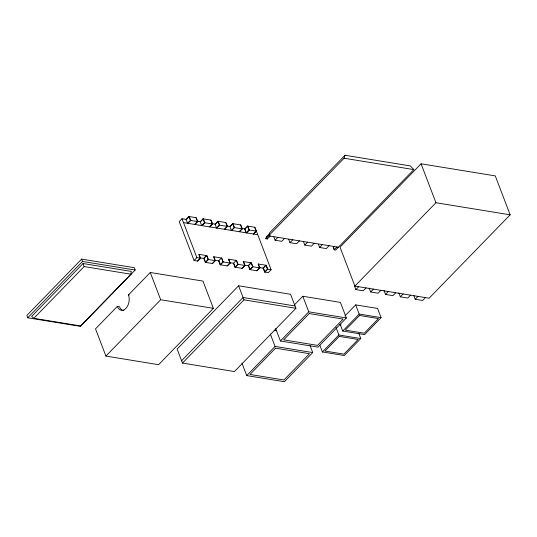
<?xml version="1.0" encoding="UTF-8"?>
<svg xmlns="http://www.w3.org/2000/svg" width="537" height="537" viewBox="0 0 537 537"><rect width="100%" height="100%" fill="white"/><g stroke="black" fill="none" stroke-linecap="round" stroke-linejoin="round"><path stroke-width="0.81" d="M130.887 274.192L131.297 271.4L83.054 263.533L31.643 316.434L33.838 318.313L80.59 325.932L130.887 274.192L84.134 266.567L33.838 318.313M269.252 233.863L270.104 236.085L267.312 238.958L265.828 238.717L266.459 236.736L269.252 233.863L269.567 232.897L345.009 155.274L410.355 165.926L413.826 169.598L335.591 250.088L334.101 249.846L333.255 247.624L334.37 246.476M265.828 238.717L344.063 158.227L345.009 155.274M81.617 259.109L26.85 315.461L27.743 317.797L80.436 326.382L135.196 270.037L134.31 267.701L81.617 259.109L82.51 261.445L135.196 270.037M27.743 317.797L82.51 261.445M187.957 223.338L190.756 220.459L189.266 216.565L186.473 219.445L182.016 218.72L179.224 221.593L194.092 260.526L197.77 261.123L200.57 258.25L199.079 254.357M188.896 216.505L186.104 219.385L187.588 223.278L190.38 220.398L197.804 221.613L196.314 217.72L188.896 216.505L190.38 220.398M194.636 224.426L197.435 221.553L195.945 217.66M195.012 224.486L197.804 221.613M117.301 306.419L95.512 328.839L105.917 356.091L158.61 364.683L213.377 308.339L202.966 281.086L150.273 272.494L128.484 294.92A9.753 6.216 -80.7 0 1 125.866 308.453A9.753 6.216 -80.7 0 1 117.301 306.419L119.529 306.781A9.753 6.216 -80.7 0 0 123.906 310.701M202.993 218.807L200.2 221.68L201.69 225.574L204.483 222.701L212.645 224.03L211.162 220.136L202.993 218.807L204.483 222.701M202.06 225.634L204.852 222.761L203.369 218.868L200.57 221.741L197.233 221.197M209.484 226.842L212.276 223.969L210.786 220.076M209.853 226.903L212.645 224.03M217.841 221.224L215.042 224.104L216.532 227.997L219.324 225.117L227.487 226.453L226.003 222.56L217.841 221.224L219.324 225.117M216.901 228.057L219.693 225.178L218.21 221.284L215.418 224.164L212.075 223.614M224.325 229.265L227.117 226.392L225.634 222.499M194.092 260.526L196.884 257.646L200.57 258.25M224.694 229.326L227.487 226.453M232.682 223.647L229.89 226.52L231.373 230.413L234.166 227.54L242.335 228.869L240.845 224.976L232.682 223.647L234.166 227.54M197.475 261.076L200.267 258.203L198.784 254.31L206.946 255.639L208.437 259.532L205.637 262.405L204.154 258.512L200.368 257.894M105.917 356.091L160.684 299.747L213.377 308.339M203.57 258.418L206.369 255.545M231.742 230.474L234.541 227.601L233.051 223.707L230.259 226.58L226.916 226.037M208.134 259.485L206.651 255.592L203.859 258.465L205.342 262.358L208.134 259.485L215.364 260.66L213.88 256.767M239.166 231.682L241.959 228.809L240.475 224.916M239.536 231.742L242.335 228.869M271.098 269.749L267.466 269.151L265.976 265.258L263.184 268.138L264.667 272.031L268.305 272.621L271.098 269.749L254.947 227.272L247.523 226.064L244.731 228.943L246.215 232.836L249.014 229.957L256.431 231.165L253.639 234.045M212.276 263.486L215.069 260.613L213.578 256.72L221.747 258.049L223.231 261.942L220.438 264.822L218.948 260.928L215.283 260.324M215.364 260.66L212.571 263.533L205.342 262.358M218.579 260.868L221.445 258.002L222.936 261.895L230.205 263.083L228.722 259.19M246.59 232.897L249.383 230.017L247.893 226.124L245.1 229.004L241.744 228.453M218.653 260.875L220.143 264.768L222.936 261.895M253.269 233.984L256.062 231.105L254.578 227.211M227.117 265.909L229.91 263.029L228.426 259.136L236.589 260.472L238.072 264.365L235.28 267.238L233.796 263.345L229.299 262.613M230.205 263.083L227.413 265.956L220.143 264.768M233.42 263.284L236.293 260.425L237.777 264.311L245.053 265.5L243.563 261.606M233.494 263.298L234.984 267.191L237.777 264.311M241.959 268.325L244.751 265.453L243.268 261.559L251.43 262.888L252.92 266.782L250.121 269.655L248.638 265.761L244.966 265.164M245.053 265.5L242.254 268.372L234.984 267.191M248.269 265.701L251.061 262.828M273.836 236.918L275.105 240.227L277.897 237.354M252.618 266.735L251.135 262.841L248.342 265.714L249.826 269.608L252.618 266.735L259.895 267.923L258.404 264.029M238.609 285.791L177.136 349.037L182.499 363.079L234.454 371.55L295.921 308.305L290.557 294.263L238.609 285.791L243.973 299.834L295.921 308.305M284.576 238.441L281.784 241.321L275.105 240.227M256.8 270.749L259.599 267.869L258.109 263.976L266.271 265.312L267.762 269.205L264.969 272.078L263.479 268.185L258.988 267.453M259.895 267.923L257.102 270.796L249.826 269.608M263.11 268.124L265.902 265.251M288.684 239.341L289.946 242.65L292.739 239.777M264.667 272.031L267.466 269.151M181.607 360.743L243.08 297.498L295.028 305.969M299.418 240.865L296.625 243.738L289.946 242.65M182.499 363.079L243.973 299.834M303.526 241.757L304.788 245.067L307.58 242.194M314.259 243.281L311.467 246.161L304.788 245.067M318.367 244.181L319.629 247.49L322.428 244.617M329.107 245.704L326.308 248.577L319.629 247.49M334.101 249.846L336.9 246.973M421.068 163.798L340.042 247.168L354.903 286.093L429.123 298.196L510.15 214.827L495.282 175.894L421.068 163.798L435.937 202.731L510.15 214.827M294.706 304.586L302.808 296.256L340.424 302.391L346.372 317.964L318.025 347.124L280.408 340.995L275.656 328.537M241.979 363.146L246.731 375.585L275.072 346.432L312.735 352.567L310.057 345.573M280.408 340.995L308.755 311.829L346.372 317.964M354.903 286.093L435.937 202.731M354.38 285.691L355.87 289.584L358.662 286.711M366.039 287.913L363.24 290.786L355.87 289.584M344.875 315.984L355.669 304.875L377.585 308.446L381.095 317.649L364.623 334.605L342.707 331.034L340.075 324.126M369.181 288.101L370.664 291.994L373.457 289.121M312.735 352.567L284.395 381.726L246.731 375.585M380.881 290.329L378.088 293.209L370.664 291.994M342.707 331.034L359.186 314.078L381.095 317.649M319.824 345.237L322.388 351.957L338.881 334.987L360.777 338.558L358.783 333.329M384.022 290.524L385.506 294.417L388.305 291.544M395.722 292.752L392.93 295.625L385.506 294.417M398.863 292.94L400.354 296.833L403.146 293.961M360.777 338.558L344.284 355.528L322.388 351.957M410.563 295.169L407.771 298.048L400.354 296.833M413.705 295.363L415.195 299.257L417.987 296.377M425.411 297.592L422.612 300.465L415.195 299.257M344.063 158.227L413.826 169.598M268.621 235.844L338.384 247.215M183.506 222.613L257.72 234.709M339.471 324.583L341.096 324.845M128.484 294.92L129.175 295.035M274.266 330.255L276.723 330.658M333.255 247.624L334.189 248.611M80.416 325.523L80.59 325.932M355.669 304.875L359.186 314.078M336.034 327.523L338.881 334.987M302.808 296.256L308.755 311.829M266.459 236.736L267.312 238.958M247.523 226.064L249.014 229.957M244.691 228.937L246.181 232.83M270.319 333.987L275.072 346.432M182.016 218.72L196.884 257.646M150.273 272.494L160.684 299.747M83.054 263.533L84.134 266.567M275.528 348.171L249.987 374.45L283.939 379.988L309.48 353.702L275.528 348.171M309.211 313.568L283.664 339.854L317.568 345.385L343.116 319.099L309.211 313.568M359.555 315.474L345.311 330.127L364.254 333.215L378.498 318.562L359.555 315.474M339.25 336.384L324.992 351.05L343.915 354.138L358.172 339.465L339.25 336.384"/></g></svg>
